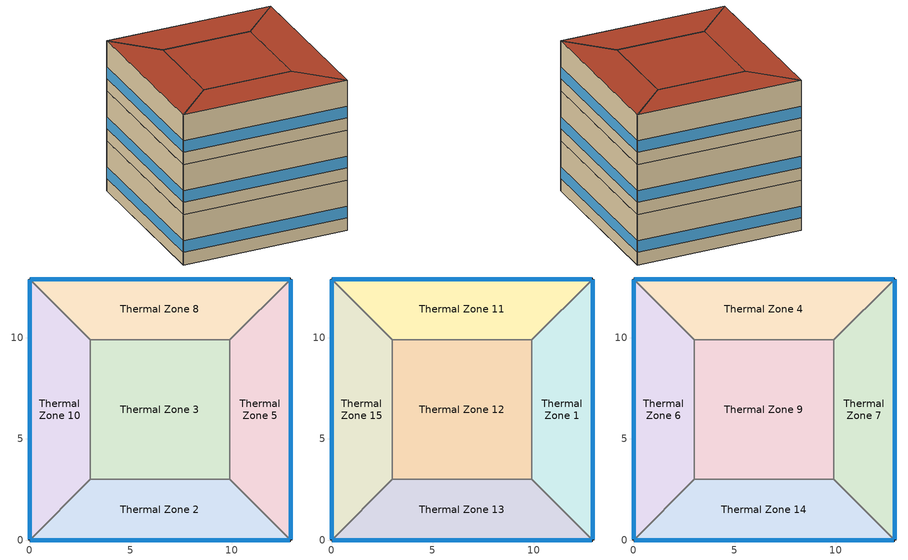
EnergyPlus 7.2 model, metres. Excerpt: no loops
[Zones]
Thermal Zone 8
 floor ground (000_ExtSlabCarpet_4in_ClimateZone 1-8): 0,12.91 12.91,12.91 9.91,9.91 3,9.91 z0
 wall outside (ASHRAE_189.1-2009_ExtWall_SteelFrame_ClimateZone 4-8): 12.91,12.91 0,12.91 z0:4
 wall to Thermal Zone 3 (000_Interior Wall): 3,9.91 9.91,9.91 z0:4
 wall to Thermal Zone 5 (000_Interior Wall): 9.91,9.91 12.91,12.91 z0:4
 wall to Thermal Zone 10 (000_Interior Wall): 0,12.91 3,9.91 z0:4
 window (ASHRAE_189.1-2009_ExtWindow_ClimateZone 4-5): 12.88,12.91 0.03,12.91 z1:1.92
Thermal Zone 3
 floor ground (000_ExtSlabCarpet_4in_ClimateZone 1-8): 3,3 3,9.91 9.91,9.91 9.91,3 z0
 wall to Thermal Zone 5 (000_Interior Wall): 9.91,3 9.91,9.91 z0:4
 wall to Thermal Zone 2 (000_Interior Wall): 3,3 9.91,3 z0:4
 wall to Thermal Zone 10 (000_Interior Wall): 3,9.91 3,3 z0:4
Thermal Zone 2
 floor ground (000_ExtSlabCarpet_4in_ClimateZone 1-8): 12.91,0 0,0 3,3 9.91,3 z0
 wall outside (ASHRAE_189.1-2009_ExtWall_SteelFrame_ClimateZone 4-8): 0,0 12.91,0 z0:4
 wall to Thermal Zone 10 (000_Interior Wall): 3,3 0,0 z0:4
 wall to Thermal Zone 5 (000_Interior Wall): 12.91,0 9.91,3 z0:4
 window (ASHRAE_189.1-2009_ExtWindow_ClimateZone 4-5): 0.03,0 12.88,0 z1:1.92
Thermal Zone 5
 floor ground (000_ExtSlabCarpet_4in_ClimateZone 1-8): 12.91,12.91 12.91,0 9.91,3 9.91,9.91 z0
 wall outside (ASHRAE_189.1-2009_ExtWall_SteelFrame_ClimateZone 4-8): 12.91,0 12.91,12.91 z0:4
 window (ASHRAE_189.1-2009_ExtWindow_ClimateZone 4-5): 12.91,0.03 12.91,12.88 z1:1.92
Thermal Zone 10
 floor ground (000_ExtSlabCarpet_4in_ClimateZone 1-8): 0,0 0,12.91 3,9.91 3,3 z0
 wall outside (ASHRAE_189.1-2009_ExtWall_SteelFrame_ClimateZone 4-8): 0,12.91 0,0 z0:4
 window (ASHRAE_189.1-2009_ExtWindow_ClimateZone 4-5): 0,12.88 0,0.03 z1:1.92
Thermal Zone 11
 floor to Thermal Zone 8 (000_Interior Floor): 0,12.91 12.91,12.91 9.91,9.91 3,9.91 z4
 wall outside (ASHRAE_189.1-2009_ExtWall_SteelFrame_ClimateZone 4-8): 12.91,12.91 0,12.91 z4:8
 wall to Thermal Zone 12 (000_Interior Wall): 3,9.91 9.91,9.91 z4:8
 wall to Thermal Zone 1 (000_Interior Wall): 9.91,9.91 12.91,12.91 z4:8
 wall to Thermal Zone 15 (000_Interior Wall): 0,12.91 3,9.91 z4:8
 window (ASHRAE_189.1-2009_ExtWindow_ClimateZone 4-5): 12.88,12.91 0.03,12.91 z5:5.92
Thermal Zone 1
 floor to Thermal Zone 5 (000_Interior Floor): 12.91,12.91 12.91,0 9.91,3 9.91,9.91 z4
 wall outside (ASHRAE_189.1-2009_ExtWall_SteelFrame_ClimateZone 4-8): 12.91,0 12.91,12.91 z4:8
 wall to Thermal Zone 12 (000_Interior Wall): 9.91,9.91 9.91,3 z4:8
 wall to Thermal Zone 13 (000_Interior Wall): 9.91,3 12.91,0 z4:8
 window (ASHRAE_189.1-2009_ExtWindow_ClimateZone 4-5): 12.91,0.03 12.91,12.88 z5:5.92
Thermal Zone 15
 floor to Thermal Zone 10 (000_Interior Floor): 0,0 0,12.91 3,9.91 3,3 z4
 wall outside (ASHRAE_189.1-2009_ExtWall_SteelFrame_ClimateZone 4-8): 0,12.91 0,0 z4:8
 wall to Thermal Zone 13 (000_Interior Wall): 0,0 3,3 z4:8
 wall to Thermal Zone 12 (000_Interior Wall): 3,3 3,9.91 z4:8
 window (ASHRAE_189.1-2009_ExtWindow_ClimateZone 4-5): 0,12.88 0,0.03 z5:5.92
Thermal Zone 12
 floor to Thermal Zone 3 (000_Interior Floor): 3,3 3,9.91 9.91,9.91 9.91,3 z4
 wall to Thermal Zone 13 (000_Interior Wall): 3,3 9.91,3 z4:8
Thermal Zone 13
 floor to Thermal Zone 2 (000_Interior Floor): 12.91,0 0,0 3,3 9.91,3 z4
 wall outside (ASHRAE_189.1-2009_ExtWall_SteelFrame_ClimateZone 4-8): 0,0 12.91,0 z4:8
 window (ASHRAE_189.1-2009_ExtWindow_ClimateZone 4-5): 0.03,0 12.88,0 z5:5.92
Thermal Zone 4
 floor to Thermal Zone 11 (000_Interior Floor): 0,12.91 12.91,12.91 9.91,9.91 3,9.91 z8
 wall outside (ASHRAE_189.1-2009_ExtWall_SteelFrame_ClimateZone 4-8): 12.91,12.91 0,12.91 z8:12
 wall to Thermal Zone 9 (000_Interior Wall): 3,9.91 9.91,9.91 z8:12
 wall to Thermal Zone 6 (000_Interior Wall): 0,12.91 3,9.91 z8:12
 wall to Thermal Zone 7 (000_Interior Wall): 9.91,9.91 12.91,12.91 z8:12
 window (ASHRAE_189.1-2009_ExtWindow_ClimateZone 4-5): 12.88,12.91 0.03,12.91 z9:9.92
 roof outside (ASHRAE_189.1-2009_ExtRoof_IEAD_ClimateZone 2-5): 3,9.91 9.91,9.91 12.91,12.91 0,12.91 z12
Thermal Zone 7
 floor to Thermal Zone 1 (000_Interior Floor): 12.91,12.91 12.91,0 9.91,3 9.91,9.91 z8
 wall outside (ASHRAE_189.1-2009_ExtWall_SteelFrame_ClimateZone 4-8): 12.91,0 12.91,12.91 z8:12
 wall to Thermal Zone 14 (000_Interior Wall): 9.91,3 12.91,0 z8:12
 wall to Thermal Zone 9 (000_Interior Wall): 9.91,9.91 9.91,3 z8:12
 window (ASHRAE_189.1-2009_ExtWindow_ClimateZone 4-5): 12.91,0.03 12.91,12.88 z9:9.92
 roof outside (ASHRAE_189.1-2009_ExtRoof_IEAD_ClimateZone 2-5): 9.91,9.91 9.91,3 12.91,0 12.91,12.91 z12
Thermal Zone 14
 floor to Thermal Zone 13 (000_Interior Floor): 12.91,0 0,0 3,3 9.91,3 z8
 wall outside (ASHRAE_189.1-2009_ExtWall_SteelFrame_ClimateZone 4-8): 0,0 12.91,0 z8:12
 wall to Thermal Zone 6 (000_Interior Wall): 3,3 0,0 z8:12
 wall to Thermal Zone 9 (000_Interior Wall): 9.91,3 3,3 z8:12
 window (ASHRAE_189.1-2009_ExtWindow_ClimateZone 4-5): 0.03,0 12.88,0 z9:9.92
 roof outside (ASHRAE_189.1-2009_ExtRoof_IEAD_ClimateZone 2-5): 9.91,3 3,3 0,0 12.91,0 z12
Thermal Zone 9
 floor to Thermal Zone 12 (000_Interior Floor): 3,3 3,9.91 9.91,9.91 9.91,3 z8
 wall to Thermal Zone 6 (000_Interior Wall): 3,9.91 3,3 z8:12
 roof outside (ASHRAE_189.1-2009_ExtRoof_IEAD_ClimateZone 2-5): 9.91,3 9.91,9.91 3,9.91 3,3 z12
Thermal Zone 6
 floor to Thermal Zone 15 (000_Interior Floor): 0,0 0,12.91 3,9.91 3,3 z8
 wall outside (ASHRAE_189.1-2009_ExtWall_SteelFrame_ClimateZone 4-8): 0,12.91 0,0 z8:12
 window (ASHRAE_189.1-2009_ExtWindow_ClimateZone 4-5): 0,12.88 0,0.03 z9:9.92
 roof outside (ASHRAE_189.1-2009_ExtRoof_IEAD_ClimateZone 2-5): 3,3 3,9.91 0,12.91 0,0 z12
[Site:Location]
San Francisco Intl Ap_CA_USA Design_Conditions: Latitude {deg}=37.62; Longitude {deg}=-122.4; Time Zone {hr}=-8; Elevation {m}=2
[SizingPeriod:DesignDay] Day of Month=21; Dry-Bulb Temperature Range Modifier Type=DefaultMultipliers; Barometric Pressure {Pa}=101301; Rain Indicator=No; Snow Indicator=No; Daylight Saving Time Indicator=No
Name | Month | Day Type | Maximum Dry-Bulb Temperature {C} | Daily Dry-Bulb Temperature Range {deltaC} | Humidity Condition Type | Wetbulb or DewPoint at Maximum Dry-Bulb {C} | Wind Speed {m/s} | Wind Direction {deg} | Solar Model Indicator | Sky Clearness | Enthalpy at Maximum Dry-Bulb {J/kg} | ASHRAE Clear Sky Optical Depth for Beam Irradiance (taub) | ASHRAE Clear Sky Optical Depth for Diffuse Irradiance (taud)
San Francisco Intl Ap Ann Htg Wind 99% Condns WS=>MCDB | 1 | WinterDesignDay | 12.2 | 0 | Wetbulb | 12.2 | 11.6 | 150 | ASHRAEClearSky | 0
San Francisco Intl Ap Ann Clg .4% Condns Enth=>MDB | 8 | SummerDesignDay | 25.8 | 8.5 | Enthalpy |  | 5.9 | 310 | ASHRAETau |  | 52400 | 0.365 | 2.435
San Francisco Intl Ap Ann Hum_n 99% Condns DP=>MCDB | 1 | WinterDesignDay | 11.2 | 0 | Dewpoint | -1.2 | 2.2 | 150 | ASHRAEClearSky | 0
San Francisco Intl Ap Ann Hum_n 99.6% Condns DP=>MCDB | 1 | WinterDesignDay | 10.7 | 0 | Dewpoint | -3.7 | 2.2 | 150 | ASHRAEClearSky | 0
[Building]
Building 1
[Material] Thermal Absorptance=0.9
Name | Roughness | Thickness {m} | Conductivity {W/m-K} | Density {kg/m3} | Specific Heat {J/kg-K} | Solar Absorptance | Visible Absorptance
Metal Decking | MediumSmooth | 0.0015 | 45.006 | 7680 | 418.4 | 0.7 | 0.3
000_F16 Acoustic tile | MediumSmooth | 0.0191 | 0.06 | 368 | 590 | 0.7 | 0.7
Wall Insulation [39] | MediumRough | 0.1184 | 0.045 | 265 | 836.8 | 0.7 | 0.7
Roof Insulation [21] | MediumRough | 0.2105 | 0.049 | 265 | 836.8 | 0.7 | 0.7
1/2IN Gypsum | Smooth | 0.0127 | 0.16 | 784.9 | 830 | 0.92 | 0.92
MAT-CC05 4 HW CONCRETE | Rough | 0.1016 | 1.311 | 2240 | 836.8 | 0.7 | 0.7
000_G01a 19mm gypsum board | MediumSmooth | 0.019 | 0.16 | 800 | 1090 | 0.7 | 0.7
000_M11 100mm lightweight concrete | MediumRough | 0.1016 | 0.53 | 1280 | 840 | 0.7 | 0.7
Roof Membrane | VeryRough | 0.0095 | 0.16 | 1121.29 | 1460 | 0.7 | 0.7
[Material:AirGap]
Name | Thermal Resistance {m2-K/W}
000_F04 Wall air space resistance | 0.15
000_F05 Ceiling air space resistance | 0.18
[Material:NoMass] Thermal Absorptance=0.9; Solar Absorptance=0.7
Name | Roughness | Thermal Resistance {m2-K/W} | Visible Absorptance
MAT-SHEATH | Rough | 0.3626 | 0.7
CP02 CARPET PAD | VeryRough | 0.2165 | 0.8
[WindowMaterial:Glazing]
Theoretical Glass [207]: Optical Data Type=SpectralAverage; Thickness {m}=0.003; Solar Transmittance at Normal Incidence=0.3311; Front Side Solar Reflectance at Normal Incidence=0.6189; Back Side Solar Reflectance at Normal Incidence=0.6189; Visible Transmittance at Normal Incidence=0.44; Front Side Visible Reflectance at Normal Incidence=0.51; Back Side Visible Reflectance at Normal Incidence=0.51; Infrared Transmittance at Normal Incidence=0; Front Side Infrared Hemispherical Emissivity=0.9; Back Side Infrared Hemispherical Emissivity=0.9; Conductivity {W/m-K}=0.0133; Dirt Correction Factor for Solar and Visible Transmittance=1; Solar Diffusing=No
[Construction]
000_ExtSlabCarpet_4in_ClimateZone 1-8: MAT-CC05 4 HW CONCRETE, CP02 CARPET PAD
ASHRAE_189.1-2009_ExtWindow_ClimateZone 4-5: Theoretical Glass [207]
000_Interior Floor: 000_F16 Acoustic tile, 000_F05 Ceiling air space resistance, 000_M11 100mm lightweight concrete
ASHRAE_189.1-2009_ExtRoof_IEAD_ClimateZone 2-5: Roof Membrane, Roof Insulation [21], Metal Decking
000_Interior Wall: 000_G01a 19mm gypsum board, 000_F04 Wall air space resistance, 000_G01a 19mm gypsum board
ASHRAE_189.1-2009_ExtWall_SteelFrame_ClimateZone 4-8: MAT-SHEATH, Wall Insulation [39], 1/2IN Gypsum
[AvailabilityManager:Scheduled]
Name | Schedule
AvailabilityManager:Scheduled {671ce40d-dbf4-4219-984a-09511619c172} | Schedule:Compact {61d32497-7f4e-4564-93d0-26e858831fd4}
AvailabilityManager:Scheduled {38baf690-ff19-40c7-8209-afc10a243340} | Schedule:Compact {4c3da36f-d89b-4c7d-96e9-513eb587346e}
[Zone]
Thermal Zone 8; Thermal Zone 4; Thermal Zone 11; Thermal Zone 7; Thermal Zone 1; Thermal Zone 15; Thermal Zone 3; Thermal Zone 2; Thermal Zone 14; Thermal Zone 12; Thermal Zone 9; Thermal Zone 13; Thermal Zone 5; Thermal Zone 6; Thermal Zone 10
[Schedule:Compact]
Schedule:Compact {61d32497-7f4e-4564-93d0-26e858831fd4}; Schedule:Compact {4c3da36f-d89b-4c7d-96e9-513eb587346e}: Through: 12/31, For: AllDays, Until: 24:00, 1
